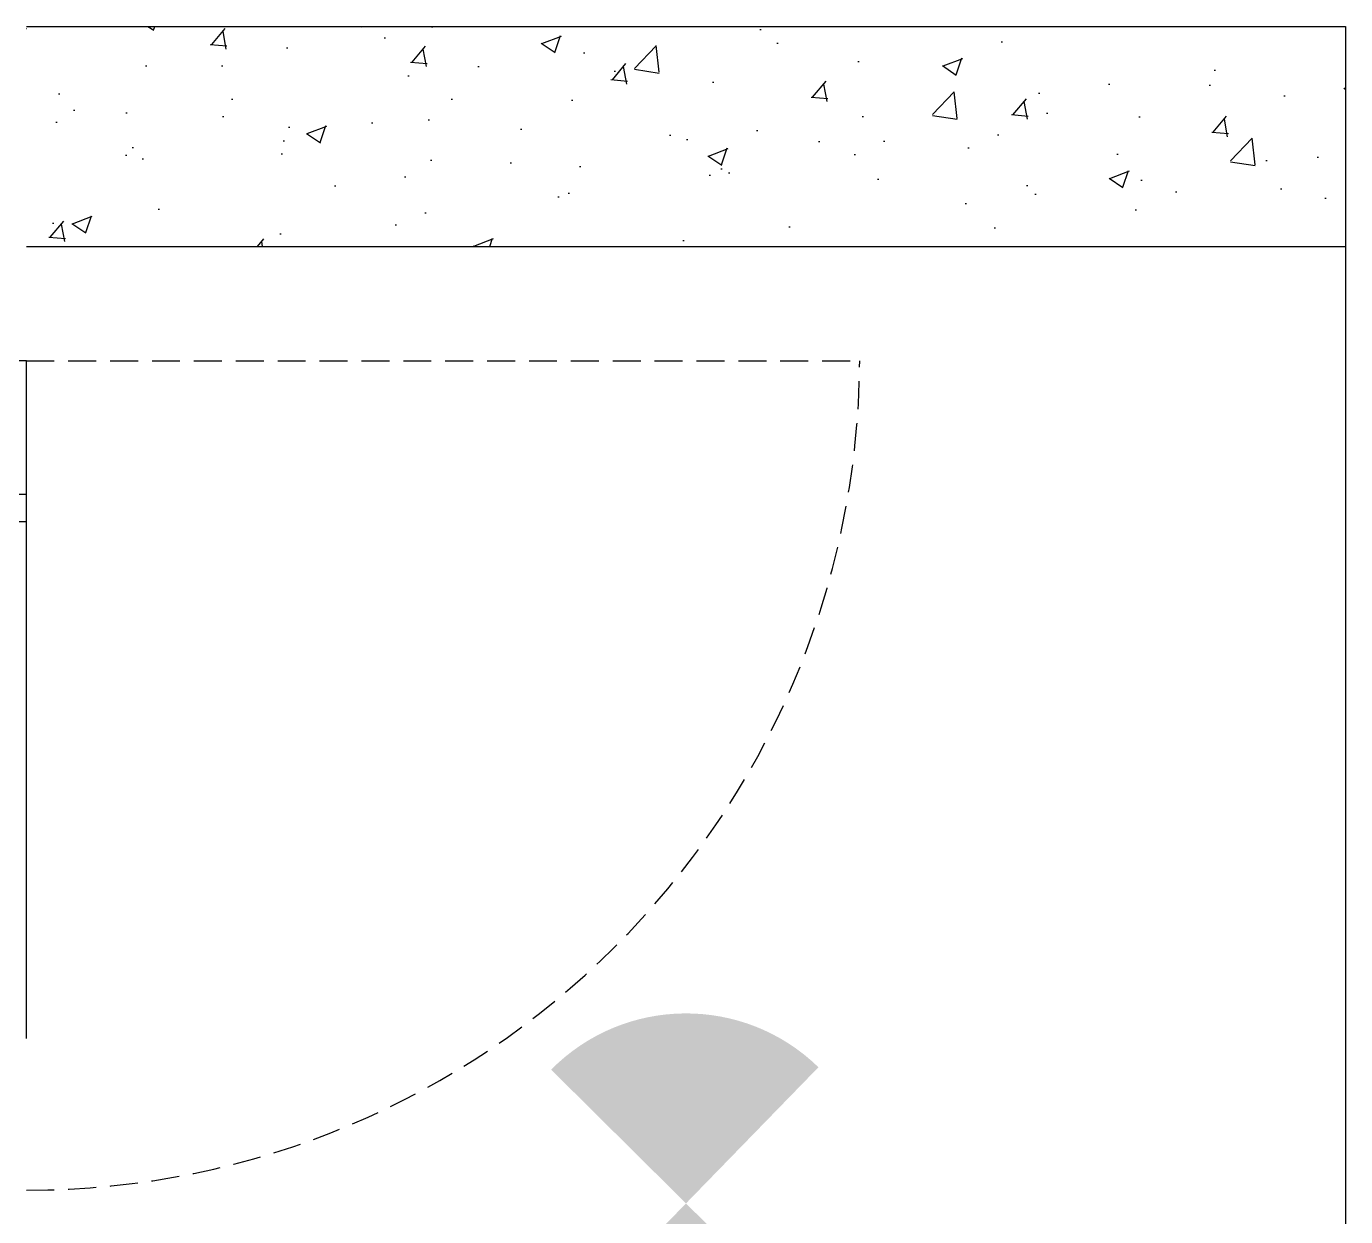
# Model space of a CAD drawing. Header units: metres. Extents: x -16 to 65907, y -5261 to 15511.
# Drawn here: x 18701.2 to 18761.2, y 6573.5 to 6627.6 of the extents above; entities that cross this region are included whole.
import ezdxf

# ---------------------------------------------------------------- set-up
doc = ezdxf.new("R2010")
doc.units = ezdxf.units.M
doc.linetypes.add('DASHED', pattern=[19.05, 12.7, -6.35])
for name, color, linetype in [('BC-DIMENSION', 8, 'Continuous'), ('BC-ELEC_FIT', 10, 'Continuous'), ('BC-GREYCOLOR', 8, 'Continuous'), ('BC-JOINERY', 93, 'Continuous'), ('BC-WALLS', 1, 'Continuous'), ('BC-WHITECOLOR', 7, 'Continuous')]:
    doc.layers.add(name, color=color, linetype=linetype)
doc.layers.get('BC-ELEC_FIT').off()

# ---------------------------------------------------------------- blocks, each defined once
blk = doc.blocks.new('ele_ceiling_box')
at = {"layer": 'BC-WALLS'}
h = blk.add_hatch(color=256, dxfattribs=at)
edge = h.paths.add_edge_path()
edge.add_ellipse((0, 0), major_axis=(-6.108, 6.108), ratio=1, start_angle=179.75371, end_angle=269.22334)
edge.add_line((6.191, 6.025), (0, 0))
edge.add_line((0, 0), (6.082, -6.135))
edge = h.paths.add_edge_path()
edge.add_line((0, 0), (-6.082, 6.135))
edge.add_ellipse((0, 0), major_axis=(-6.108, 6.108), ratio=1, start_angle=359.75371, end_angle=449.22334)
edge.add_line((-6.191, -6.025), (0, 0))

msp = doc.modelspace()

# ---------------------------------------------------------------- hatches: boundary and pattern name
at = {"layer": 'BC-DIMENSION', "linetype": 'Continuous'}
h = msp.add_hatch(dxfattribs=at)
h.set_pattern_fill('AR-CONC', color=256, scale=0.05, style=0)
h.set_pattern_definition([(50, (-1743.164, 9158.644), (9.1092334, -0.7969543), [0.9525, -10.4775]), (355, (-1743.164, 9158.644), (-1.7621413, 9.552832), [0.762, -8.382]), (100.451, (-1742.405, 9158.578), (7.347125, 8.7558344), [0.8095, -8.9045]), (46.1842, (-1743.164, 9161.184), (13.553952, -2.1021164), [1.42875, -15.71625]), (96.6356, (-1742.035, 9161.009), (11.870212, 12.371278), [1.21425, -13.35675]), (351.184, (-1743.164, 9161.184), (11.87023, 12.371256), [1.143, -12.573]), (21, (-1741.894, 9160.549), (7.580744, -5.113276), [0.9525, -10.4775]), (326, (-1741.894, 9160.549), (3.0901014, 9.2093983), [0.762, -8.382]), (71.4514, (-1741.262, 9160.123), (10.6708245, 4.096143), [0.8095, -8.9045]), (37.5, (-1743.164, 9158.644), (0.15443016, 4.22775194), [0, -8.2804, 0, -8.509, 0, -8.41375]), (7.5, (-1743.164, 9158.644), (3.3409831, 5.0090287), [0, -4.8514, 0, -8.0899, 0, -3.20675]), (327.5, (-1745.996, 9158.644), (6.77952976, -0.2864372), [0, -3.175, 0, -9.906, 0, -13.1445]), (317.5, (-1747.266, 9158.644), (7.406459, 1.2713246), [0, -4.1275, 0, -6.5786, 0, -9.3345])])
h.paths.add_polyline_path([(18761.213, 6617.597), (18761.213, 6627.597), (18701.213, 6627.597), (18701.213, 6617.597)])

# ---------------------------------------------------------------- linework, layer by layer
at = {"layer": 'BC-GREYCOLOR', "linetype": 'DASHED', "ltscale": 0.1}
msp.add_line((18701.213, 6612.387), (18739.113, 6612.387), dxfattribs=at)
msp.add_arc((18701.213, 6612.587), 37.9, 270, 359.69765, dxfattribs=at)
at = {"layer": 'BC-JOINERY'}
msp.add_line((18699.638, 6606.337), (18701.213, 6606.337), dxfattribs=at)
msp.add_lwpolyline([(18699.638, 6605.087), (18701.213, 6605.087), (18701.213, 6612.387), (18697.463, 6612.387), (18697.463, 6605.087), (18699.038, 6605.087)], dxfattribs=at)
at = {"layer": 'BC-WALLS'}
for p, q in [((18701.213, 6627.597), (18761.213, 6627.597)), ((18761.213, 6627.597), (18761.213, 6617.597)), ((18701.213, 6617.597), (18761.213, 6617.597))]:
    msp.add_line(p, q, dxfattribs=at)
at = {"layer": 'BC-WHITECOLOR'}
for p, q in [((18761.213, 6617.597), (18761.213, 6430.587)), ((18701.213, 6581.587), (18701.213, 6605.087))]:
    msp.add_line(p, q, dxfattribs=at)

# ---------------------------------------------------------------- block references
at = {"layer": 'BC-ELEC_FIT', "linetype": 'Continuous', "xscale": -1, "rotation": 90.00000000000257}
msp.add_blockref('ele_ceiling_box', (18731.213, 6574.087), dxfattribs=at)

doc.saveas('drawing.dxf')
